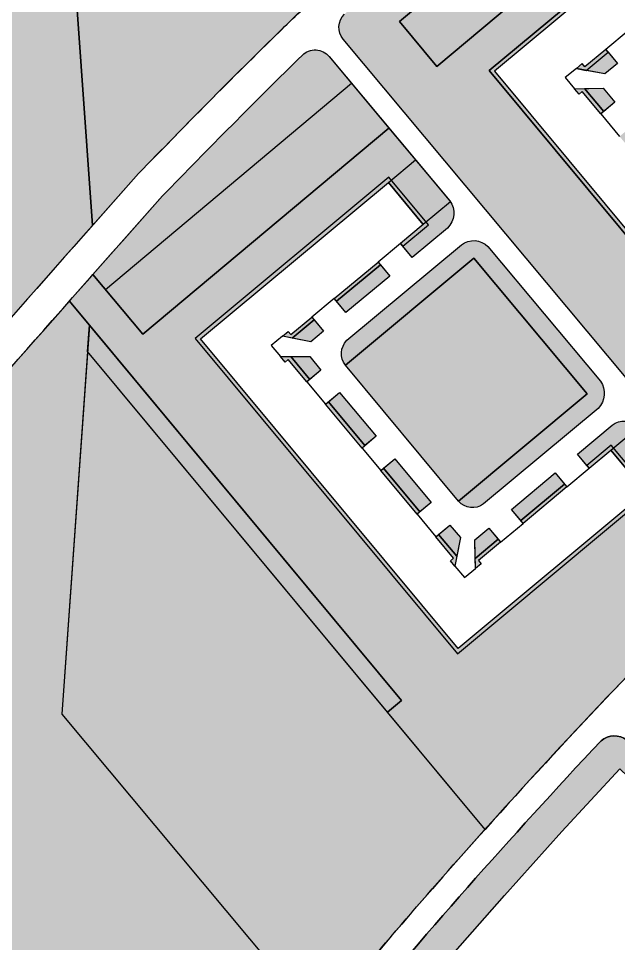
# Model space of a CAD drawing. Header units: millimetres. Extents: x 2240546 to 2245671, y 376439 to 383894.
# Drawn here: x 2244330.4 to 2244494.9, y 378162.2 to 378415.7 of the extents above; entities that cross this region are included whole.
import ezdxf

# ---------------------------------------------------------------- set-up
doc = ezdxf.new("R2010")
doc.units = ezdxf.units.MM
for name, color, linetype, true_color in [('благоустройство_внутридворовые_дороги', 7, 'Continuous', 0x000000), ('благоустройство_внутридворовые_площадки', 7, 'Continuous', 0x000000), ('благоустройство_зеленые насаждения', 7, 'Continuous', 0x000000), ('благоустройство_озеленение', 7, 'Continuous', 0x000000), ('благоустройство_отмостка', 7, 'Continuous', 0x000000), ('благоустройство_парковка', 7, 'Continuous', 0x000000), ('благоустройство_спорт', 7, 'Continuous', 0x000000)]:
    doc.layers.add(name, color=color, linetype=linetype, true_color=true_color)
for name, color, linetype, transparency in [('благоустройство_штриховка_внутридомовые_площадки', 221, 'Continuous', 0.5), ('благоустройство_штриховка_зеленые насаждения', 90, 'Continuous', 0.5), ('благоустройство_штриховка_озеленение', 105, 'Continuous', 0.5), ('благоустройство_штриховка_отмостка', 160, 'Continuous', 0.5), ('благоустройство_штриховка_парковка', 252, 'Continuous', 0.5), ('благоустройство_штриховка_спорт', 165, 'Continuous', 0.5)]:
    doc.layers.add(name, color=color, linetype=linetype, transparency=transparency)

msp = doc.modelspace()

# ---------------------------------------------------------------- hatches: boundary and pattern name
at = {"layer": 'благоустройство_штриховка_внутридомовые_площадки'}
h = msp.add_hatch(color=256, dxfattribs=at)
h.dxf.hatch_style = 1
h.paths.add_polyline_path([(2244431.82390083, 378370.7558365731), (2244439.245540807, 378376.9254396285), (2244448.818646665, 378365.4351771197), (2244441.384434479, 378359.2551228033)])
h.paths.add_polyline_path([(2244492.772040451, 378297.3696096718), (2244500.433199278, 378303.7556250645), (2244510.027237178, 378292.2828216992), (2244502.347906431, 378285.881658957)])
at = {"layer": 'благоустройство_штриховка_зеленые насаждения'}
h = msp.add_hatch(color=256, dxfattribs=at)
h.dxf.hatch_style = 1
h.paths.add_polyline_path([(2244349.312087179, 378324.4102703194), (2244349.824731573, 378331.6096887349), (2244435.405098976, 378228.801636069), (2244431.563786473, 378225.6009605498)])
at = {"layer": 'благоустройство_штриховка_озеленение'}
h = msp.add_hatch(color=256, dxfattribs=at)
h.dxf.hatch_style = 1
edge = h.paths.add_edge_path()
edge.add_arc((2243568.219121762, 377623.9140666022), 1043.321943527483, 65.0700685101782, 66.92176679446283, ccw=False)
edge.add_arc((2244371.127592227, 379281.8213563869), 799.0780623022993, 242.9706709976375, 261.9329126024513)
edge.add_arc((2244312.091307745, 379007.8104646768), 519.8787804517749, 264.137593855791, 273.237411590526)
edge.add_line((2244341.450645853, 378488.76135753), (2244350.670885607, 378358.9486922142))
edge.add_arc((2251429.547163356, 372077.4774793129), 9464.00390713102, 138.4156155055528, 139.903620842133)
edge.add_line((2244189.942811115, 378173.0085289589), (2244128.045313763, 378098.7263064064))
edge.add_arc((2243676.11787013, 378459.5026481284), 578.271547852094, 301.44376050461165, 321.399426742111, ccw=False)
edge.add_arc((2243975.171503745, 377970.4145253952), 5.000000000021338, 131.5645637536118, 301.4437605046866, ccw=False)
edge.add_arc((2243710.9974363, 378268.3318569387), 393.1741758878762, 311.564563753406, 409.419507046319)
edge.add_arc((2243973.268558029, 378574.5397516933), 9.999999999662633, 66.92176679873057, 229.4195070483324, ccw=False)
h = msp.add_hatch(color=256, dxfattribs=at)
h.dxf.hatch_style = 1
edge = h.paths.add_edge_path()
edge.add_line((2244514.664295322, 378460.7788582144), (2244531.319285805, 378440.857401086))
edge.add_arc((2244526.335245817, 378437.501057461), 6.008801638050049, -43.53367475883579, 33.95704514532042, ccw=False)
edge.add_line((2244530.69144479, 378433.3623103519), (2244518.91974853, 378423.5765091876))
edge.add_line((2244518.91974853, 378423.5765091876), (2244516.362705465, 378426.6524693245))
edge.add_line((2244516.362705465, 378426.6524693245), (2244523.399093115, 378432.5018124381))
edge.add_line((2244523.399093115, 378432.5018124381), (2244512.55991189, 378445.5406578984))
edge.add_line((2244512.55991189, 378445.5406578984), (2244459.456860403, 378401.3784288866))
edge.add_line((2244459.456860403, 378401.3784288866), (2244531.381286949, 378314.9788449357))
edge.add_line((2244531.381286949, 378314.9788449357), (2244584.174044818, 378359.3591085614))
edge.add_line((2244584.174044818, 378359.3591085614), (2244573.506298969, 378372.1544511683))
edge.add_line((2244573.506298969, 378372.1544511683), (2244566.83489813, 378366.5934558333))
edge.add_line((2244566.83489813, 378366.5934558333), (2244564.273754308, 378369.6660023862))
edge.add_line((2244564.273754308, 378369.6660023862), (2244576.311712921, 378379.6947933553))
edge.add_arc((2244579.340990753, 378376.145006652), 4.666637957195874, 38.19024342169138, 130.4764130891481, ccw=False)
edge.add_line((2244583.008791728, 378379.0302702156), (2244608.498100098, 378348.5418610855))
edge.add_arc((2244604.335892833, 378345.2926711781), 5.280265558705679, -48.40000165857822, 37.97706029420971, ccw=False)
edge.add_arc((2245777.174751012, 377009.1965323979), 1772.556672564414, 131.2760299975497, 134.3802627801834)
edge.add_arc((2244534.41892007, 378279.1460507773), 4.29837930299138, 215.2447336510403, 314.2477185005173, ccw=False)
edge.add_line((2244530.908456904, 378276.6655844917), (2244419.388548916, 378410.0240294939))
edge.add_arc((2244423.224163207, 378413.2315305477), 4.999999999966787, 133.9314954262856, 219.9037776147719, ccw=False)
edge.add_arc((2245770.593768576, 377014.6468992977), 1947.020551961461, 131.1062674568574, 133.9314954322151, ccw=False)
edge.add_arc((2244493.797456591, 378477.9428372218), 4.999999999634801, 39.896727633052876, 131.1062674433945, ccw=False)
edge.add_line((2244497.633465522, 378481.1498662966), (2244504.432658115, 378473.0171793463))
edge.add_line((2244504.432658115, 378473.0171793463), (2244434.85218344, 378414.822036393))
edge.add_line((2244434.85218344, 378414.822036393), (2244445.116209297, 378402.5480894061))
edge.add_line((2244445.116209297, 378402.5480894061), (2244514.664295322, 378460.7788582144))
h.paths.add_polyline_path([(2244510.211203095, 378421.5387305966), (2244512.76824616, 378418.4627704599), (2244500.760024466, 378408.4803459019), (2244498.202981401, 378411.5563060389)], flags=17)
h.paths.add_polyline_path([(2244486.059940111, 378401.4618060648), (2244492.051035626, 378406.4421987091), (2244494.608078691, 378403.3662385723), (2244491.12685222, 378400.472297946)], flags=17)
h.paths.add_polyline_path([(2244485.601911615, 378396.4521854157), (2244490.732985515, 378396.540410151), (2244493.919422578, 378392.712525389), (2244490.848871195, 378390.1489833664)], flags=17)
h.paths.add_polyline_path([(2244495.963486704, 378384.0047669948), (2244499.03763452, 378386.5639886007), (2244509.031501023, 378374.5583005723), (2244505.955540202, 378372.0012569384)], flags=17)
h.paths.add_polyline_path([(2244511.07355722, 378365.8529543133), (2244514.149518041, 378368.409997947), (2244524.143431738, 378356.4042532243), (2244521.067470917, 378353.8472095905)], flags=17)
h.paths.add_polyline_path([(2244526.185680436, 378347.698675713), (2244529.261641257, 378350.2557193464), (2244532.14217757, 378346.7953148756), (2244531.164251104, 378341.7178907744)], flags=17)
h.paths.add_polyline_path([(2244536.203062477, 378341.0600634814), (2244536.106067996, 378346.1866198779), (2244539.989026663, 378349.4232886909), (2244542.550170486, 378346.3507421379)], flags=17)
h.paths.add_polyline_path([(2244546.133728712, 378354.5452503675), (2244558.128712225, 378364.543757272), (2244560.689856047, 378361.4712107191), (2244548.694872535, 378351.4727038146)], flags=17)
h = msp.add_hatch(color=256, dxfattribs=at)
h.dxf.hatch_style = 1
edge = h.paths.add_edge_path()
edge.add_line((2244431.955940975, 378385.6425352179), (2244448.609550407, 378365.7277101705))
edge.add_arc((2244444.163620782, 378362.3288611732), 5.596290265299095, -46.970192598311485, 37.39739026307092, ccw=False)
edge.add_line((2244447.982410311, 378358.2379796954), (2244438.312416727, 378350.1993221919))
edge.add_line((2244438.312416727, 378350.1993221919), (2244435.755373662, 378353.2752823287))
edge.add_line((2244435.755373662, 378353.2752823287), (2244442.792685279, 378359.1253935355))
edge.add_line((2244442.792685279, 378359.1253935355), (2244431.953504055, 378372.1642389959))
edge.add_line((2244431.953504055, 378372.1642389959), (2244378.850452567, 378328.0020099841))
edge.add_line((2244378.850452567, 378328.0020099841), (2244450.770348985, 378241.6043381456))
edge.add_line((2244450.770348985, 378241.6043381456), (2244503.756454085, 378285.7536567288))
edge.add_line((2244503.756454085, 378285.7536567288), (2244492.899891181, 378298.7780323048))
edge.add_line((2244492.899891181, 378298.7780323048), (2244486.228493079, 378293.2170392514))
edge.add_line((2244486.228493079, 378293.2170392514), (2244483.667349656, 378296.2895861376))
edge.add_line((2244483.667349656, 378296.2895861376), (2244493.17380558, 378304.213762532))
edge.add_arc((2244496.572629245, 378299.8480776612), 5.532739528814168, 48.6621329979065, 127.90188533429281, ccw=False)
edge.add_line((2244500.226992844, 378304.0022121534), (2244526.624647257, 378272.4352013136))
edge.add_arc((2244521.513793201, 378269.006750387), 6.154275338328683, -43.71041959336492, 33.85440501650402, ccw=False)
edge.add_arc((2245777.174751094, 377009.1965322965), 1772.556672693529, 134.9006858549392, 138.0776954287102)
edge.add_line((2244458.301281327, 378193.4810963507), (2244431.563786473, 378225.6009605498))
edge.add_line((2244431.563786473, 378225.6009605498), (2244435.405098976, 378228.801636069))
edge.add_line((2244435.405098976, 378228.801636069), (2244344.329346795, 378338.2113174127))
edge.add_arc((2251062.564801474, 372402.0822287133), 8965.06085769691, 138.4741011254097, 138.5366822216597, ccw=False)
edge.add_line((2244350.817067254, 378345.5457420534), (2244364.509801461, 378329.1716705037))
edge.add_line((2244364.509801461, 378329.1716705037), (2244431.955940975, 378385.6425352179))
h.paths.add_polyline_path([(2244417.595762655, 378338.1792130275), (2244429.603487264, 378348.1612243587), (2244432.160530329, 378345.0852642218), (2244420.15280572, 378335.1032528907)], flags=17)
h.paths.add_polyline_path([(2244411.443876776, 378333.0651554892), (2244414.000919841, 378329.9891953524), (2244410.520426029, 378327.095863784), (2244405.453525531, 378328.085381556)], flags=17)
h.paths.add_polyline_path([(2244405.031747064, 378323.0322272511), (2244410.236261672, 378323.0322272511), (2244413.309090116, 378319.340821162), (2244410.236542879, 378316.7796767699)], flags=17)
h.paths.add_polyline_path([(2244415.354731453, 378310.6311680555), (2244418.427278689, 378313.1923124476), (2244428.421002932, 378301.1867953152), (2244425.348455696, 378298.6256509231)], flags=17)
h.paths.add_polyline_path([(2244430.474630353, 378292.4837990677), (2244433.539191506, 378295.0382866008), (2244443.53291575, 378283.0327694677), (2244440.460368514, 378280.4716250756)], flags=17)
h.paths.add_polyline_path([(2244445.578557087, 378274.3231163612), (2244448.651104323, 378276.8842607533), (2244451.535279368, 378273.4194850535), (2244450.559593886, 378268.3393688445)], flags=17)
h.paths.add_polyline_path([(2244455.500215108, 378272.810663556), (2244459.382920837, 378276.0471215304), (2244461.944064473, 378272.9745748218), (2244455.596770579, 378267.6837412199)], flags=17)
h.paths.add_polyline_path([(2244465.527967365, 378281.1693703498), (2244477.522304611, 378291.1673385545), (2244480.083448247, 378288.0947918459), (2244468.089111001, 378278.0968236412)], flags=17)
h = msp.add_hatch(color=256, dxfattribs=at)
h.dxf.hatch_style = 1
edge = h.paths.add_edge_path()
edge.add_arc((2244200.652292341, 378163.9914888767), 4.999999999275953, 139.903695524444, 233.00025352761298, ccw=False)
edge.add_arc((2251428.880666779, 372078.0547757921), 9454.12224011755, 138.5350635619814, 139.9036955318704, ccw=False)
edge.add_line((2244344.329346795, 378338.2113174127), (2244349.824731573, 378331.6096887349))
edge.add_line((2244349.824731573, 378331.6096887349), (2244342.239712872, 378225.0880453457))
edge.add_line((2244342.239712872, 378225.0880453457), (2244412.778874076, 378140.7357709826))
edge.add_arc((2245777.174751147, 377009.1965322588), 1772.556672758133, 140.3299444473403, 143.7663037393)
edge.add_arc((2244341.137215874, 378061.8796327247), 7.995134123765932, 232.68728535035308, 321.65593087088087, ccw=False)
edge.add_line((2244336.290846111, 378055.5207908668), (2244197.643234895, 378159.9982980122))
h = msp.add_hatch(color=256, dxfattribs=at)
h.dxf.hatch_style = 1
edge = h.paths.add_edge_path()
edge.add_line((2244388.554565197, 378026.7493666105), (2244360.304763893, 378047.4502506057))
edge.add_line((2244360.304763893, 378047.4502506057), (2244374.321539558, 378066.312519832))
edge.add_line((2244374.321539558, 378066.312519832), (2244388.589452475, 378084.9856439177))
edge.add_line((2244388.589452475, 378084.9856439177), (2244403.105947605, 378103.4662739537))
edge.add_line((2244403.105947605, 378103.4662739537), (2244417.865553435, 378121.7475870329))
edge.add_line((2244417.865553435, 378121.7475870329), (2244432.871271954, 378139.8332998803))
edge.add_line((2244432.871271954, 378139.8332998803), (2244448.117510913, 378157.7165349816))
edge.add_line((2244448.117510913, 378157.7165349816), (2244463.601643858, 378175.3942154509))
edge.add_line((2244463.601643858, 378175.3942154509), (2244479.320924933, 378192.8632041992))
edge.add_line((2244479.320924933, 378192.8632041992), (2244495.272576435, 378210.1204095111))
edge.add_line((2244495.272576435, 378210.1204095111), (2244520.558754699, 378185.8851184962))
edge.add_line((2244520.558754699, 378185.8851184962), (2244545.812463632, 378161.6809474127))
edge.add_line((2244545.812463632, 378161.6809474127), (2244529.873689759, 378144.4116980067))
edge.add_line((2244529.873689759, 378144.4116980067), (2244514.177207785, 378126.9221764775))
edge.add_line((2244514.177207785, 378126.9221764775), (2244498.477746135, 378109.4293348973))
edge.add_line((2244498.477746135, 378109.4293348973), (2244483.522936509, 378091.2956001665))
edge.add_line((2244483.522936509, 378091.2956001665), (2244468.57106445, 378073.1654234622))
edge.add_line((2244468.57106445, 378073.1654234622), (2244453.873360198, 378054.8287998376))
edge.add_line((2244453.873360198, 378054.8287998376), (2244437.653999899, 378037.6544583087))
edge.add_line((2244437.653999899, 378037.6544583087), (2244411.689035696, 378057.5898517789))
edge.add_line((2244411.689035696, 378057.5898517789), (2244406.866730259, 378051.2500468872))
edge.add_line((2244406.866730259, 378051.2500468872), (2244442.374521819, 378024.4932530708))
edge.add_arc((2245541.078480134, 377208.8031460769), 1368.393488242884, 136.1651848968853, 143.4093940543956, ccw=False)
edge.add_arc((2244549.915709892, 378160.0160592118), 5.373128574507178, 319.5115956964615, 402.6526077000984)
edge.add_line((2244553.86751316, 378163.6566308172), (2244497.212626724, 378217.9569543084))
edge.add_arc((2244493.778447258, 378213.3771017999), 5.724389714468841, 53.13578682687556, 129.8813820750941)
edge.add_arc((2245777.174751263, 377009.1965323101), 1765.556672772212, 136.8014866917504, 143.8629005667233)
edge.add_arc((2244355.334735866, 378047.4309801395), 4.999999999814162, 143.8629005620537, 233.0002535120183)
edge.add_line((2244352.325678418, 378043.4377892754), (2244379.479527967, 378022.9760843432))
edge.add_arc((2244382.488585414, 378026.9692752073), 4.999999999837753, 233.0002535124197, 323.3835224411012)
edge.add_line((2244386.50181529, 378023.9869965538), (2244388.554565197, 378026.7493666105))
at = {"layer": 'благоустройство_штриховка_отмостка'}
h = msp.add_hatch(color=256, dxfattribs=at)
h.dxf.hatch_style = 1
h.paths.add_polyline_path([(2244516.362705465, 378426.6524693245), (2244515.723444847, 378427.4214594831), (2244521.990842314, 378432.6315417059), (2244512.430308666, 378444.1322554757), (2244460.865498506, 378401.2492781055), (2244531.505245292, 378316.3894553647), (2244582.954314266, 378359.2580778596), (2244573.378448287, 378370.7460285744), (2244567.475184086, 378365.8253191949), (2244566.83489813, 378366.5934558333), (2244573.506298969, 378372.1544511683), (2244584.174044818, 378359.3591085614), (2244531.381286949, 378314.9788449357), (2244459.456860403, 378401.3784288866), (2244512.55991189, 378445.5406578984), (2244523.399093115, 378432.5018124381)])
h.paths.add_polyline_path([(2244497.563720634, 378412.3252960729), (2244509.57194233, 378422.3077206295), (2244510.211203095, 378421.5387305967), (2244498.202981401, 378411.5563060388)], flags=17)
h.paths.add_polyline_path([(2244483.348701954, 378401.9912788699), (2244486.059940111, 378401.4618060648), (2244492.051035626, 378406.4421987091), (2244491.41177486, 378407.2111887432), (2244485.66264475, 378402.4319417357), (2244484.932784614, 378403.309917047)], flags=17)
h.paths.add_polyline_path([(2244482.856232938, 378396.4049756543), (2244485.601911615, 378396.4521854157), (2244490.848871195, 378390.1489833663), (2244490.074471552, 378389.5162208471), (2244484.970309823, 378395.647879034), (2244484.092821487, 378394.9174334921)], flags=17)
h.paths.add_polyline_path([(2244495.190796654, 378383.3661155299), (2244495.963486704, 378384.0047669948), (2244505.955540202, 378372.0012569384), (2244505.186549996, 378371.36199603)], flags=17)
h.paths.add_polyline_path([(2244510.304567016, 378365.2136934033), (2244511.07355722, 378365.8529543132), (2244521.067470917, 378353.8472095904), (2244520.298480713, 378353.2079486829)], flags=17)
h.paths.add_polyline_path([(2244525.416690232, 378347.0594148052), (2244526.185680436, 378347.698675713), (2244531.164251104, 378341.7178907742), (2244530.640948162, 378339.0008859124), (2244529.428557453, 378340.4553637381), (2244530.306043428, 378341.1858073139)], flags=17)
h.paths.add_polyline_path([(2244536.254963317, 378338.3168910409), (2244536.203062477, 378341.0600634814), (2244542.550170486, 378346.350742138), (2244543.190456442, 378345.5826054997), (2244537.090566376, 378340.4979971817), (2244537.821595029, 378339.6209985737)], flags=17)
h.paths.add_polyline_path([(2244548.694872535, 378351.4727038146), (2244560.689856047, 378361.4712107191), (2244561.330142003, 378360.7030740813), (2244549.33515849, 378350.7045671776)], flags=17)
h = msp.add_hatch(color=256, dxfattribs=at)
h.dxf.hatch_style = 1
h.paths.add_polyline_path([(2244435.116112897, 378354.0442723622), (2244435.755373662, 378353.2752823287), (2244442.792685279, 378359.1253935355), (2244431.953504055, 378372.1642389959), (2244378.850452567, 378328.0020099841), (2244450.770348985, 378241.6043381456), (2244503.756454085, 378285.7536567288), (2244492.899891181, 378298.7780323048), (2244486.228493079, 378293.2170392514), (2244486.868778935, 378292.4489025288), (2244492.772040451, 378297.3696096718), (2244502.347906431, 378285.881658957), (2244450.898837456, 378243.0130364622), (2244380.25909067, 378327.872859203), (2244431.82390083, 378370.7558365731), (2244441.384434479, 378359.2551228033)])
h.paths.add_polyline_path([(2244416.956500195, 378338.9482050866), (2244428.964226499, 378348.9302143916), (2244429.603487264, 378348.1612243588), (2244417.595762655, 378338.1792130275)], flags=17)
h.paths.add_polyline_path([(2244410.804616011, 378333.8341455222), (2244411.443876776, 378333.0651554892), (2244405.453525531, 378328.085381556), (2244402.742293589, 378328.6148595263), (2244404.326376778, 378329.9334981443), (2244405.056236914, 378329.0555228332)], flags=17)
h.paths.add_polyline_path([(2244402.246773819, 378323.0322272511), (2244405.031747064, 378323.0322272511), (2244410.236542879, 378316.7796767699), (2244409.46840607, 378316.139390672), (2244404.363901987, 378322.2714601315), (2244403.486413651, 378321.54101459)], flags=17)
h.paths.add_polyline_path([(2244414.586594644, 378309.9908819577), (2244415.354731453, 378310.6311680555), (2244425.348455696, 378298.6256509231), (2244424.580318888, 378297.9853648258)], flags=17)
h.paths.add_polyline_path([(2244429.69850746, 378291.8368561101), (2244430.474630353, 378292.4837990677), (2244440.460368514, 378280.4716250756), (2244439.692231706, 378279.8313389785)], flags=17)
h.paths.add_polyline_path([(2244444.810420278, 378273.6828302637), (2244445.578557087, 378274.3231163612), (2244450.559593886, 378268.3393688445), (2244450.037490366, 378265.6209246313), (2244448.822147256, 378267.0789428704), (2244449.699635593, 378267.8093884114)], flags=17)
h.paths.add_polyline_path([(2244455.646785593, 378264.9389988343), (2244455.596770579, 378267.6837412199), (2244461.944064473, 378272.9745748218), (2244462.584350382, 378272.2064381446), (2244456.48415854, 378267.1215782791), (2244457.215191169, 378266.2445749019)], flags=17)
h.paths.add_polyline_path([(2244468.089111001, 378278.0968236412), (2244480.083448247, 378288.0947918459), (2244480.72373475, 378287.3266556679), (2244468.729397745, 378277.3286876657)], flags=17)
at = {"layer": 'благоустройство_штриховка_парковка'}
h = msp.add_hatch(color=256, dxfattribs=at)
h.dxf.hatch_style = 1
edge = h.paths.add_edge_path()
edge.add_arc((2244312.091307745, 379007.8104646753), 519.8787804502668, 273.2374115905354, 287.8129175539358)
edge.add_line((2244471.12740386, 378512.8544398659), (2244488.599594034, 378491.9555094294))
edge.add_arc((2245764.859020176, 377020.4150110123), 1947.888487901548, 130.9349292340297, 136.0147809314037)
edge.add_line((2244363.316279224, 378373.1705345946), (2244350.670885607, 378358.9486922142))
edge.add_line((2244350.670885607, 378358.9486922142), (2244341.450645853, 378488.76135753))
h = msp.add_hatch(color=256, dxfattribs=at)
h.dxf.hatch_style = 1
h.paths.add_polyline_path([(2244445.116209297, 378402.5480894061), (2244434.85218344, 378414.822036393), (2244504.432658115, 378473.0171793463), (2244514.664295322, 378460.7788582144)])
h = msp.add_hatch(color=256, dxfattribs=at)
h.dxf.hatch_style = 1
edge = h.paths.add_edge_path()
edge.add_line((2244350.817067254, 378345.5457420534), (2244369.916263946, 378367.0490428137))
edge.add_arc((2245770.593767295, 377014.6469005677), 1947.020550158044, 134.4048581250511, 136.0045808193746, ccw=False)
edge.add_arc((2244411.715538451, 378402.0523122665), 4.999999999890473, 39.90377761717173, 134.4048581285566, ccw=False)
edge.add_line((2244415.551152742, 378405.2598133202), (2244431.955940975, 378385.6425352179))
edge.add_line((2244431.955940975, 378385.6425352179), (2244364.509801461, 378329.1716705037))
edge.add_line((2244364.509801461, 378329.1716705037), (2244350.817067254, 378345.5457420534))
h = msp.add_hatch(color=256, dxfattribs=at)
h.dxf.hatch_style = 1
edge = h.paths.add_edge_path()
edge.add_arc((2244424.240187176, 378323.8588683483), 5.2983131641432, 136.6562277889321, 216.9269650351281, ccw=False)
edge.add_line((2244420.386996338, 378327.4954935359), (2244451.829437571, 378353.6335683913))
edge.add_arc((2244455.215843642, 378349.3978874735), 5.422982474134291, 44.19973948242978, 128.6421639348802, ccw=False)
edge.add_line((2244459.103654493, 378353.1785839307), (2244489.954522151, 378316.286303331))
edge.add_arc((2244485.107050575, 378312.9324443791), 5.894603511345555, -44.17353842774111, 34.678507463960216, ccw=False)
edge.add_line((2244489.334851853, 378308.824884652), (2244457.923975417, 378282.6421171151))
edge.add_arc((2244454.886358605, 378286.7238075416), 5.087957609708122, 220.7167630882461, 306.65682888633916, ccw=False)
edge.add_line((2244451.029974111, 378283.4048300968), (2244486.328495066, 378312.828172373))
edge.add_line((2244486.328495066, 378312.828172373), (2244455.258687978, 378349.9822665125))
edge.add_line((2244455.258687978, 378349.9822665125), (2244420.004705062, 378320.6756602728))
h = msp.add_hatch(color=256, dxfattribs=at)
h.dxf.hatch_style = 1
edge = h.paths.add_edge_path()
edge.add_line((2244349.312087179, 378324.4102703192), (2244342.239712872, 378225.0880453457))
edge.add_line((2244342.239712872, 378225.0880453457), (2244412.778874076, 378140.7357709827))
edge.add_arc((2245777.174750763, 377009.1965325858), 1772.556672254389, 138.0776954285447, 140.3299444475687, ccw=False)
edge.add_line((2244458.301281327, 378193.4810963505), (2244349.312087179, 378324.4102703192))
at = {"layer": 'благоустройство_штриховка_спорт'}
h = msp.add_hatch(color=256, dxfattribs=at)
h.dxf.hatch_style = 1
h.paths.add_polyline_path([(2244420.004705062, 378320.6756602728), (2244455.258687978, 378349.9822665125), (2244486.328495066, 378312.828172373), (2244451.029974111, 378283.404830097)])

# ---------------------------------------------------------------- linework, layer by layer
at = {"layer": 'благоустройство_внутридворовые_дороги'}
for points in [[(2244519.595272454, 378530.9784021239, -0.001811493694339829), (2244515.877369547, 378529.5373341552, -0.1269528764593744), (2244258.990965106, 378490.6506248057, -0.08292770489913537), (2244007.989335234, 378570.0233822675, 0.008079733768576063), (2243977.188434489, 378583.7394565006, 0.8578437017810446), (2243966.763401265, 378566.9448234203, -0.4549620957449265), (2243971.854185804, 377974.1555682551, 0.9153619491495909), (2243977.779810704, 377966.1487622977, 0.08729374362964074), (2244128.045313763, 378098.7263064064, -0.002134005769977116), (2244179.703183315, 378160.8262119576, -0.01435408151403444), (2244189.942811115, 378173.0085289588, -0.006995474471190843), (2244363.316279224, 378373.1705345946, -0.007003301853747704), (2244401.919403594, 378412.0540992001, 0.0007385157133111699), (2244413.409626724, 378423.215260994, -0.002525813659749051), (2244413.510993871, 378423.3139083155, -0.01230776776607835), (2244484.593049177, 378488.4917179273, 0.0003340453852311995), (2244496.781131701, 378499.0382782252, -0.002391288783069297), (2244496.781131701, 378499.0382782254, -0.004649142420388863), (2244524.604182831, 378522.4686234786, 0.852763835542768)], [(2244351.296694838, 378050.3795772053, -0.03082098422305306), (2244490.107966787, 378217.7698470373, -0.3479706929860083), (2244497.212626724, 378217.9569543084), (2244553.86751316, 378163.6566308172, -0.3795698708763707), (2244554.00217506, 378156.5273183056, 0.03161935656447548), (2244442.374521819, 378024.4932530708), (2244406.866730259, 378051.2500468872), (2244402.29187196, 378045.2355566389), (2244388.554565197, 378026.7493666105), (2244386.50181529, 378023.9869965538, -0.4161741742835512), (2244379.479527967, 378022.9760843432), (2244352.325678418, 378043.4377892754, -0.409810596762562)]]:
    msp.add_lwpolyline(points, format="xyb", close=True, dxfattribs=at)
for points in [[(2244530.908456904, 378276.6655844917), (2244419.388548915, 378410.0240294944, -0.3937707744516578), (2244419.755174158, 378416.8323797506, -0.01232800704819913)], [(2244196.827477618, 378167.2118603347, -0.006991364096141631), (2244369.916263946, 378367.0490428139, -0.006980220394696342), (2244408.216918859, 378405.6243790284, -0.4374145893060766), (2244415.551152742, 378405.2598133202), (2244448.609550407, 378365.7277101705, -0.3857053877804394), (2244447.982410311, 378358.2379796954), (2244438.312416727, 378350.1993221919), (2244435.116112897, 378354.0442723622), (2244428.964226499, 378348.9302143916), (2244432.160530329, 378345.0852642218), (2244420.15280572, 378335.1032528907), (2244416.95650189, 378338.9482030609), (2244410.804616011, 378333.8341455222), (2244414.000919841, 378329.9891953524), (2244410.520426029, 378327.095863784), (2244402.742293588, 378328.6148595264), (2244399.706614968, 378326.0878767508), (2244402.246773819, 378323.0322272511), (2244410.236261672, 378323.0322272511), (2244413.309090116, 378319.340821162), (2244409.46840607, 378316.1393906719), (2244414.586594644, 378309.9908819579), (2244418.427278689, 378313.1923124476), (2244428.421002932, 378301.1867953152), (2244424.580318888, 378297.9853648253), (2244429.69850746, 378291.8368561107), (2244433.539191506, 378295.0382866008), (2244443.53291575, 378283.0327694677), (2244439.692231705, 378279.8313389778), (2244444.810420278, 378273.6828302637), (2244448.651104323, 378276.8842607533), (2244451.535279368, 378273.4194850535), (2244450.037490366, 378265.6209246313), (2244452.670848954, 378262.4617469317), (2244455.646785593, 378264.9389988343), (2244455.500215108, 378272.810663556), (2244459.382920837, 378276.0471215304), (2244462.584350382, 378272.2064381446), (2244468.729396909, 378277.3286869639), (2244465.527967365, 378281.1693703498), (2244477.522304611, 378291.1673385545), (2244480.723734156, 378287.3266551687), (2244486.868779201, 378292.4489027518), (2244483.667348594, 378296.2895852451), (2244493.17380558, 378304.213762532, -0.3602180998568446), (2244500.226992844, 378304.0022121534)], [(2244525.962358775, 378264.7540607349, 0.03870286271528747), (2244347.407795046, 378056.9195917469, -0.4089511025853599)]]:
    msp.add_lwpolyline(points, format="xyb", dxfattribs=at)
for points in [[(2244497.563720634, 378412.3252960729), (2244491.41177486, 378407.2111887434), (2244494.608078691, 378403.3662385723), (2244491.12685222, 378400.472297946), (2244483.348701954, 378401.9912788699), (2244480.313022804, 378399.4642956533), (2244482.856232938, 378396.4049756543), (2244490.732985515, 378396.540410151), (2244493.919422578, 378392.712525389), (2244490.074471552, 378389.5162208469), (2244495.190796654, 378383.3661155299)], [(2244455.258687978, 378349.9822665125), (2244486.328495066, 378312.828172373), (2244451.029974111, 378283.4048300968), (2244420.004705062, 378320.6756602728), (2244455.258687978, 378349.9822665125)]]:
    msp.add_lwpolyline(points, dxfattribs=at)
at = {"layer": 'благоустройство_внутридворовые_площадки'}
for points in [[(2244431.82390083, 378370.7558365731), (2244439.245540807, 378376.9254396285), (2244448.818646665, 378365.4351771197), (2244441.384434479, 378359.2551228033)], [(2244492.772040451, 378297.3696096718), (2244500.433199278, 378303.7556250645), (2244510.027237178, 378292.2828216992), (2244502.347906431, 378285.881658957)]]:
    msp.add_lwpolyline(points, close=True, dxfattribs=at)
at = {"layer": 'благоустройство_зеленые насаждения'}
msp.add_lwpolyline([(2244349.312087179, 378324.4102703194), (2244349.824731573, 378331.6096887349), (2244435.405098976, 378228.801636069), (2244431.563786473, 378225.6009605498)], close=True, dxfattribs=at)
at = {"layer": 'благоустройство_озеленение'}
for points in [[(2243977.188434489, 378583.7394565006, -0.008079733767344851), (2244007.989335234, 378570.0233822675, 0.08292770489946297), (2244258.990965106, 378490.6506248057, 0.03972632387463432), (2244341.450645853, 378488.76135753), (2244350.670885607, 378358.9486922142, 0.006492739335581319), (2244189.942811115, 378173.0085289589), (2244128.045313763, 378098.7263064064, -0.0872937436303194), (2243977.779810704, 377966.1487622977, -0.9153619491441108), (2243971.854185804, 377974.1555682551, 0.4549620957441639), (2243966.763401265, 378566.94482342, -0.8578437018144279)], [(2244431.955940975, 378385.6425352179), (2244448.609550407, 378365.7277101705, -0.3857053877804394), (2244447.982410311, 378358.2379796954), (2244438.312416727, 378350.1993221919), (2244435.755373662, 378353.2752823287), (2244442.792685279, 378359.1253935355), (2244431.953504055, 378372.1642389959), (2244378.850452567, 378328.0020099841), (2244450.770348985, 378241.6043381456), (2244503.756454085, 378285.7536567288), (2244492.899891181, 378298.7780323048), (2244486.228493079, 378293.2170392514), (2244483.667349656, 378296.2895861376), (2244493.17380558, 378304.213762532, -0.3602180998063778), (2244500.226992844, 378304.0022121534), (2244526.624647257, 378272.4352013136, -0.3519830842193096), (2244525.962358773, 378264.7540607332, 0.01386320737145102), (2244458.301281327, 378193.4810963507), (2244431.563786473, 378225.6009605498), (2244435.405098976, 378228.801636069), (2244344.329346795, 378338.2113174127, -0.0002730615515543349), (2244350.817067254, 378345.5457420534), (2244364.509801461, 378329.1716705037)], [(2244197.643234895, 378159.9982980122, -0.4301330784100731), (2244196.827477618, 378167.2118603347, -0.005971854520644139), (2244344.329346795, 378338.2113174127), (2244349.824731573, 378331.6096887349), (2244342.239712872, 378225.0880453457), (2244412.778874076, 378140.7357709826, 0.01499506972100043), (2244347.407795046, 378056.9195917469, -0.4089511025733565), (2244336.290846111, 378055.5207908668)]]:
    msp.add_lwpolyline(points, format="xyb", close=True, dxfattribs=at)
for points in [[(2244504.432658115, 378473.0171793463), (2244434.85218344, 378414.822036393), (2244445.116209297, 378402.5480894061), (2244514.664295322, 378460.7788582144)], [(2244448.117510913, 378157.7165349816), (2244463.601643858, 378175.3942154509), (2244479.320924933, 378192.8632041992), (2244495.272576435, 378210.1204095111), (2244520.558754699, 378185.8851184962), (2244545.812463632, 378161.6809474127)]]:
    msp.add_lwpolyline(points, dxfattribs=at)
for points in [[(2244512.55991189, 378445.5406578984), (2244459.456860403, 378401.3784288866), (2244531.381286949, 378314.9788449357), (2244584.174044818, 378359.3591085614), (2244573.506298969, 378372.1544511683), (2244566.83489813, 378366.5934558333), (2244564.273754308, 378369.6660023862), (2244576.311712921, 378379.6947933553, -0.4259492296524582), (2244583.008791728, 378379.0302702156), (2244608.498100098, 378348.5418610855, -0.3958122378753814), (2244607.841599433, 378341.3440985744, 0.01354559907366443), (2244537.418165536, 378276.0669938975, -0.4610221063050598), (2244530.908456904, 378276.6655844917), (2244419.388548916, 378410.0240294939, -0.3937707745156532), (2244419.755174159, 378416.8323797508, -0.01232800705125949)], [(2244554.00217506, 378156.5273183056, 0.3795698709100594), (2244553.86751316, 378163.6566308172), (2244497.212626724, 378217.9569543084, 0.3479706930257989), (2244490.107966787, 378217.7698470372, 0.03082098422314962), (2244351.296694838, 378050.3795772053, 0.4098105967859591)]]:
    msp.add_lwpolyline(points, format="xyb", dxfattribs=at)
for points in [[(2244486.059940111, 378401.4618060648), (2244492.051035626, 378406.4421987091), (2244494.608078691, 378403.3662385723), (2244491.12685222, 378400.472297946)], [(2244485.601911615, 378396.4521854157), (2244490.732985515, 378396.540410151), (2244493.919422578, 378392.712525389), (2244490.848871195, 378390.1489833664)], [(2244417.595762655, 378338.1792130275), (2244429.603487264, 378348.1612243587), (2244432.160530329, 378345.0852642218), (2244420.15280572, 378335.1032528907)], [(2244411.443876776, 378333.0651554892), (2244414.000919841, 378329.9891953524), (2244410.520426029, 378327.095863784), (2244405.453525531, 378328.085381556)], [(2244405.031747064, 378323.0322272511), (2244410.236261672, 378323.0322272511), (2244413.309090116, 378319.340821162), (2244410.236542879, 378316.7796767699)], [(2244415.354731453, 378310.6311680555), (2244418.427278689, 378313.1923124476), (2244428.421002932, 378301.1867953152), (2244425.348455696, 378298.6256509231)], [(2244430.474630353, 378292.4837990677), (2244433.539191506, 378295.0382866008), (2244443.53291575, 378283.0327694677), (2244440.460368514, 378280.4716250756)], [(2244465.527967365, 378281.1693703498), (2244477.522304611, 378291.1673385545), (2244480.083448247, 378288.0947918459), (2244468.089111001, 378278.0968236412)], [(2244445.578557087, 378274.3231163612), (2244448.651104323, 378276.8842607533), (2244451.535279368, 378273.4194850535), (2244450.559593886, 378268.3393688445)], [(2244455.500215108, 378272.810663556), (2244459.382920837, 378276.0471215304), (2244461.944064473, 378272.9745748218), (2244455.596770579, 378267.6837412199)]]:
    msp.add_lwpolyline(points, close=True, dxfattribs=at)
at = {"layer": 'благоустройство_отмостка'}
for points in [[(2244516.362705465, 378426.6524693245), (2244515.723444847, 378427.4214594831), (2244521.990842314, 378432.6315417059), (2244512.430308666, 378444.1322554757), (2244460.865498506, 378401.2492781055), (2244531.505245292, 378316.3894553647), (2244582.954314266, 378359.2580778596), (2244573.378448287, 378370.7460285744), (2244567.475184086, 378365.8253191949), (2244566.83489813, 378366.5934558333), (2244573.506298969, 378372.1544511683), (2244584.174044818, 378359.3591085614), (2244531.381286949, 378314.9788449357), (2244459.456860403, 378401.3784288866), (2244512.55991189, 378445.5406578984), (2244523.399093115, 378432.5018124381)], [(2244483.348701954, 378401.9912788699), (2244486.059940111, 378401.4618060648), (2244492.051035626, 378406.4421987091), (2244491.41177486, 378407.2111887432), (2244485.66264475, 378402.4319417357), (2244484.932784614, 378403.309917047)], [(2244482.856232938, 378396.4049756543), (2244485.601911615, 378396.4521854157), (2244490.848871195, 378390.1489833663), (2244490.074471552, 378389.5162208471), (2244484.970309823, 378395.647879034), (2244484.092821487, 378394.9174334921)], [(2244435.116112897, 378354.0442723622), (2244435.755373662, 378353.2752823287), (2244442.792685279, 378359.1253935355), (2244431.953504055, 378372.1642389959), (2244378.850452567, 378328.0020099841), (2244450.770348985, 378241.6043381456), (2244503.756454085, 378285.7536567288), (2244492.899891181, 378298.7780323048), (2244486.228493079, 378293.2170392514), (2244486.868778935, 378292.4489025288), (2244492.772040451, 378297.3696096718), (2244502.347906431, 378285.881658957), (2244450.898837456, 378243.0130364622), (2244380.25909067, 378327.872859203), (2244431.82390083, 378370.7558365731), (2244441.384434479, 378359.2551228033)], [(2244416.956500195, 378338.9482050866), (2244428.964226499, 378348.9302143916), (2244429.603487264, 378348.1612243588), (2244417.595762655, 378338.1792130275)], [(2244410.804616011, 378333.8341455222), (2244411.443876776, 378333.0651554892), (2244405.453525531, 378328.085381556), (2244402.742293589, 378328.6148595263), (2244404.326376778, 378329.9334981443), (2244405.056236914, 378329.0555228332)], [(2244402.246773819, 378323.0322272511), (2244405.031747064, 378323.0322272511), (2244410.236542879, 378316.7796767699), (2244409.46840607, 378316.139390672), (2244404.363901987, 378322.2714601315), (2244403.486413651, 378321.54101459)], [(2244414.586594644, 378309.9908819577), (2244415.354731453, 378310.6311680555), (2244425.348455696, 378298.6256509231), (2244424.580318888, 378297.9853648258)], [(2244429.69850746, 378291.8368561101), (2244430.474630353, 378292.4837990677), (2244440.460368514, 378280.4716250756), (2244439.692231706, 378279.8313389785)], [(2244468.089111001, 378278.0968236412), (2244480.083448247, 378288.0947918459), (2244480.72373475, 378287.3266556679), (2244468.729397745, 378277.3286876657)], [(2244444.810420278, 378273.6828302637), (2244445.578557087, 378274.3231163612), (2244450.559593886, 378268.3393688445), (2244450.037490366, 378265.6209246313), (2244448.822147256, 378267.0789428704), (2244449.699635593, 378267.8093884114)], [(2244455.646785593, 378264.9389988343), (2244455.596770579, 378267.6837412199), (2244461.944064473, 378272.9745748218), (2244462.584350382, 378272.2064381446), (2244456.48415854, 378267.1215782791), (2244457.215191169, 378266.2445749019)]]:
    msp.add_lwpolyline(points, close=True, dxfattribs=at)
at = {"layer": 'благоустройство_парковка'}
for points in [[(2244341.450645853, 378488.76135753, 0.06368352486590065), (2244471.12740386, 378512.8544398659), (2244488.599594034, 378491.9555094294, 0.02216866493219063), (2244363.316279224, 378373.1705345946), (2244350.670885607, 378358.9486922142)], [(2244350.817067254, 378345.5457420534), (2244369.916263946, 378367.0490428137, -0.006980220397258837), (2244408.216918859, 378405.6243790283, -0.4374145893408303), (2244415.551152742, 378405.2598133202), (2244431.955940975, 378385.6425352179), (2244364.509801461, 378329.1716705037)], [(2244420.004705062, 378320.6756602728, -0.3653086182273321), (2244420.386996338, 378327.4954935359), (2244451.829437571, 378353.6335683913, -0.3860805746954022), (2244459.103654493, 378353.1785839307), (2244489.954522151, 378316.286303331, -0.3583080648621603), (2244489.334851853, 378308.824884652), (2244457.923975417, 378282.6421171151, -0.3936084167634184), (2244451.029974111, 378283.4048300968), (2244486.328495066, 378312.828172373), (2244455.258687978, 378349.9822665125)], [(2244349.312087179, 378324.4102703192), (2244342.239712872, 378225.0880453457), (2244412.778874076, 378140.7357709827, -0.009827606610343277), (2244458.301281327, 378193.4810963505)]]:
    msp.add_lwpolyline(points, format="xyb", close=True, dxfattribs=at)
for points in [[(2244445.116209297, 378402.5480894061), (2244434.85218344, 378414.822036393), (2244504.432658115, 378473.0171793463), (2244514.664295322, 378460.7788582144)], [(2244364.509801461, 378329.1716705037), (2244354.245759219, 378341.4456075325), (2244421.691935713, 378397.9165032088), (2244431.955940975, 378385.642535218)]]:
    msp.add_lwpolyline(points, close=True, dxfattribs=at)
at = {"layer": 'благоустройство_спорт'}
msp.add_lwpolyline([(2244420.004705062, 378320.6756602728), (2244455.258687978, 378349.9822665125), (2244486.328495066, 378312.828172373), (2244451.029974111, 378283.404830097)], close=True, dxfattribs=at)

doc.saveas('drawing.dxf')
